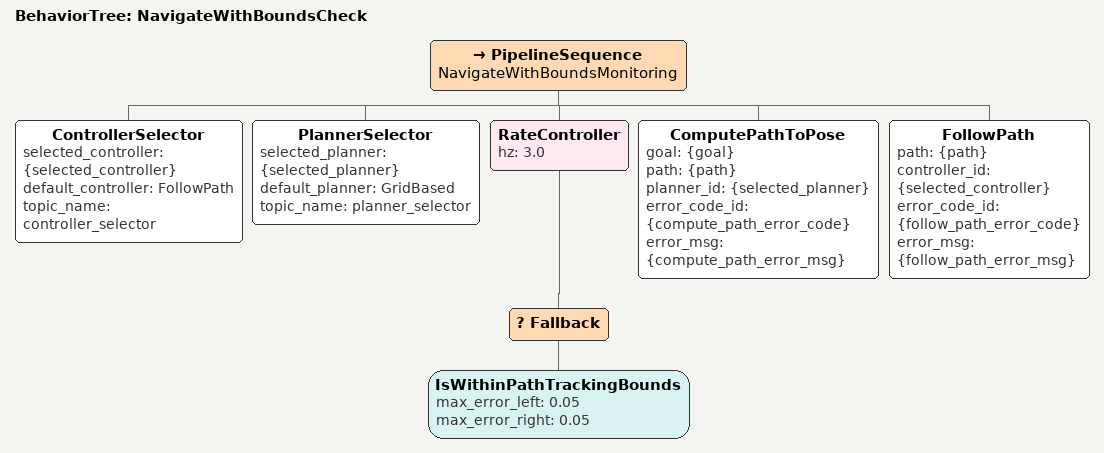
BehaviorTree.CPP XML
<!--
  This Behavior Tree checks path tracking bounds at 3 Hz and logs violations.
-->
<root BTCPP_format="4" main_tree_to_execute="NavigateWithBoundsCheck">
  <BehaviorTree ID="NavigateWithBoundsCheck">
    <PipelineSequence name="NavigateWithBoundsMonitoring">
      <ControllerSelector selected_controller="{selected_controller}" default_controller="FollowPath" topic_name="controller_selector"/>
      <PlannerSelector selected_planner="{selected_planner}" default_planner="GridBased" topic_name="planner_selector"/>
      <RateController hz="3.0">
        <Fallback>
          <IsWithinPathTrackingBounds max_error_left="0.05" max_error_right="0.05"/>
        </Fallback>
      </RateController>
      <ComputePathToPose goal="{goal}" path="{path}" planner_id="{selected_planner}" error_code_id="{compute_path_error_code}" error_msg="{compute_path_error_msg}"/>
      <FollowPath path="{path}" controller_id="{selected_controller}" error_code_id="{follow_path_error_code}" error_msg="{follow_path_error_msg}"/>
    </PipelineSequence>
  </BehaviorTree>
</root>
